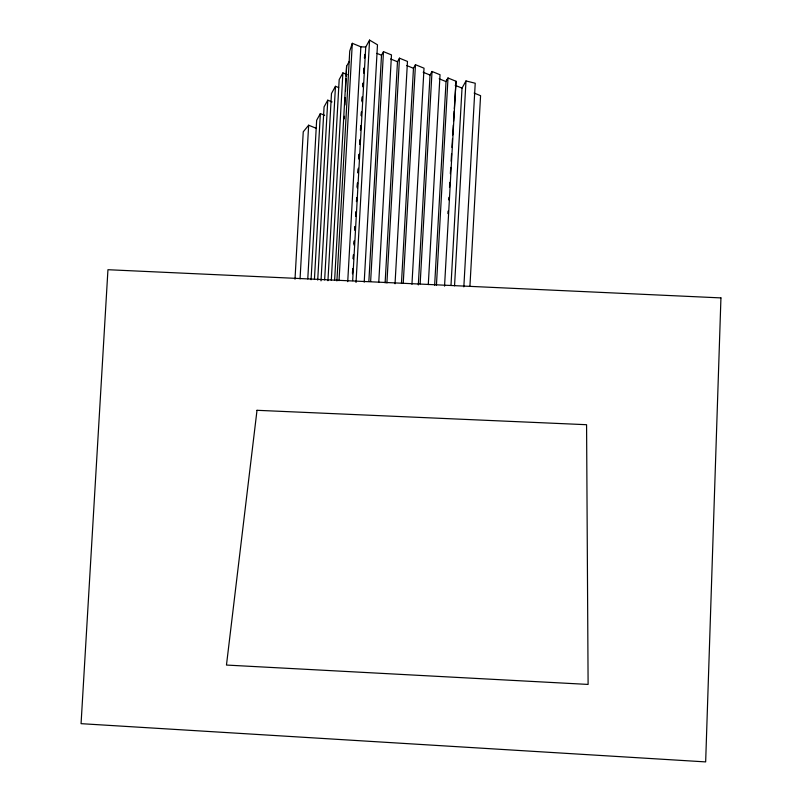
<?xml version="1.0" encoding="UTF-8"?>
<svg xmlns="http://www.w3.org/2000/svg" width="802" height="802" viewBox="0 0 802 802"><rect width="100%" height="100%" fill="white"/><g stroke="black" fill="none" stroke-linecap="round" stroke-linejoin="round"><path stroke-width="1.2" d="M344.359 118.766L344.469 116.26M344.95 105.002L345.271 97.493M345.532 91.238L346.073 78.726M346.173 76.23L346.604 66.215L349.251 61.433M295.006 279.216L303.246 131.809L308.65 125.212L316.148 128.27M300.058 278.865L308.65 125.212M307.778 278.916L316.65 120.27L320.359 113.573L324.64 115.318M311.066 279.718L320.359 113.573M314.434 279.266L324.068 106.877L327.777 100.18L332.058 101.924M317.722 280.068L327.777 100.18M321.011 280.86L331.487 93.483L335.467 86.305L338.685 87.608M324.64 279.938L335.467 86.305M327.938 280.73L339.186 79.599L342.895 72.902L347.176 74.656M331.306 280.279L342.895 72.902M334.655 279.838L346.604 66.205M336.9 280.921L349.742 51.067L352.299 43.308L360.86 46.807L365.732 47.037L369.572 40.1L377.481 44.792L364.208 282.144M339.025 280.66L352.299 43.308M347.727 281.662L360.86 46.807M352.499 272.64L352.7 268.901M353.461 254.505L353.261 258.926L353.502 255.126M354.093 243.968L354.233 240.75M355.075 226.515L354.865 230.254L355.106 226.465M355.697 215.287L355.908 211.548M356.469 201.573L356.679 197.833M357.261 186.996L357.512 182.876L357.261 187.818M358.073 172.901L358.314 168.24M358.875 158.245L359.116 154.195L358.865 159.157M359.938 139.488L359.677 144.22L359.918 140.46M360.499 129.493L360.72 125.523L360.469 130.495M361.271 115.739L361.481 111.809L361.311 115.538M362.113 100.741L362.324 96.841M363.095 83.238L362.885 86.867L363.116 83.127M363.717 71.909L363.948 68.23M352.459 273.823L352.74 268.84M354.063 245.151L354.273 241.412M355.667 216.49L355.867 212.751M356.499 201.533L356.71 197.793M358.103 172.871L358.314 169.132M362.073 101.824L362.354 96.841M363.677 73.162L363.958 68.17M352.669 280.64L365.732 47.037M356.028 282.444L369.572 40.1M368.86 281.342L381.501 55.228L383.486 51.649L391.476 54.907L378.765 282.264M370.634 281.502L383.486 51.649M385.12 282.875L397.481 61.764L399.476 58.175L407.466 61.433L395.035 283.798M386.905 283.036L399.476 58.175M401.461 283.156L413.471 68.29L415.466 64.701L424.027 68.2L411.947 284.319M403.236 283.317L415.466 64.701M418.313 284.921L430.032 75.047L432.027 71.468L440.027 74.736L428.288 284.6M420.158 283.838L432.017 71.468M434.644 285.211L446.032 81.583L448.007 77.994L456.007 81.253L444.549 286.134M436.428 285.372L448.007 77.994L446.032 81.583L439.175 78.786M450.985 285.492L462.022 88.11L465.992 80.942L475.225 83.238L463.837 286.865M454.544 285.813L465.992 80.942M469.912 286.454L480.578 95.689L474.152 93.072M447.897 213.613L448.057 211.116M448.739 199.878L448.899 197.382M449.511 187.397L449.812 182.395M450.353 173.663L450.734 167.417M451.115 161.172L451.576 153.683M451.957 147.438L452.488 138.696M452.719 134.957L453.33 124.962M453.561 121.222L454.173 111.227M454.333 108.731L456.017 81.263M376.93 53.363L381.501 55.228M390.634 58.967L397.481 61.764M406.624 65.493L413.471 68.29M423.185 72.26L430.032 75.047M455.165 85.313L462.022 88.11M720.938 297.903L705.66 761.9L81.062 723.665L107.949 269.713L720.938 297.903M364.72 54.486L364.479 58.195L364.72 54.466M257.011 410.303L226.465 665.058L588.107 684.427L586.573 424.709L257.011 410.303"/></g></svg>
